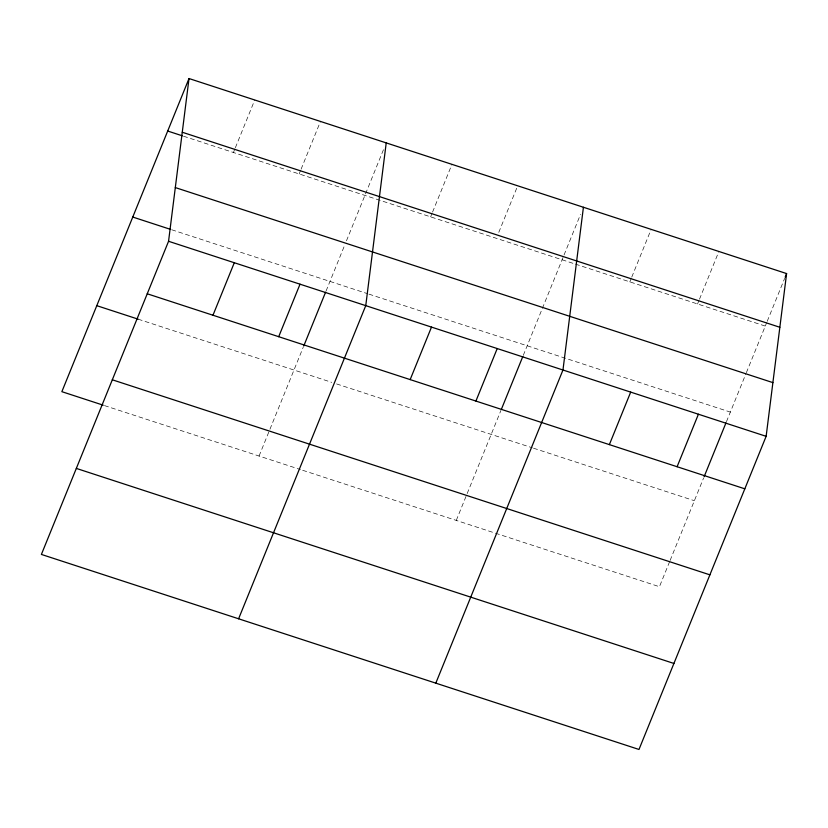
<?xml version="1.0" encoding="UTF-8"?>
<svg xmlns="http://www.w3.org/2000/svg" width="828" height="828" viewBox="0 0 828 828"><rect width="100%" height="100%" fill="white"/><g stroke="black" fill="none" stroke-linecap="round" stroke-linejoin="round"><path stroke-width="0.62" stroke-dasharray="4.14 3.1" d="M233.424 152.487L234.883 148.916M235.369 147.715L254.745 99.981M299.167 173.942L300.616 170.361M301.102 169.171L320.477 121.437M259.06 456.042L303.224 347.274M326.077 290.99L344.52 245.574M346.466 240.793L383.799 148.864M430.632 216.853L432.081 213.272M432.568 212.082L451.953 164.348M498.787 232.347L517.686 185.803M456.269 520.408L500.919 410.45M523.286 355.357L563.558 256.183M564.034 254.993L580.511 214.421M629.829 281.872L631.278 278.291M631.764 277.101L651.15 229.366M697.549 303.979L699.008 300.398M699.494 299.198L718.87 251.474M669.635 561.632L659.44 586.721L301.671 469.952M670.111 560.442L703.614 477.963M726.466 421.669L745.873 373.863M746.359 372.672L766.738 322.506M767.214 321.305L784.665 278.353M183.516 136.206L574.197 263.718M575.408 264.111L765.279 326.077M171.717 229.76L367.704 293.733M368.926 294.126L730.358 412.096M138.172 319.173L331.728 382.35M336.592 383.933L532.311 447.813M533.522 448.207L694.371 500.712M104.463 405.585L300.45 469.548"/><path stroke-width="1.24" d="M168.56 241.279L189.012 78.536L786.6 273.571L766.138 436.325L638.988 749.464L41.4 554.429L168.56 241.279L766.138 436.325M386.221 142.892L365.759 305.646L238.599 618.785M583.419 207.259L562.968 370.002L435.807 683.152M189.012 78.536L61.862 391.675L103.241 405.182M212.972 315.24L234.293 262.735M278.705 336.696L300.026 284.19M303.71 346.083L325.59 292.191M410.171 379.597L431.491 327.101M475.914 401.052L497.224 348.547M501.406 409.249L522.799 356.557M609.367 444.615L630.688 392.11M677.097 466.723L698.418 414.217M704.1 476.762L725.98 422.87M785.151 277.152L786.6 273.571M182.263 132.242L779.852 327.277M167.691 131.031L182.305 135.802M175.308 187.573L772.897 382.619M132.77 217.05L170.506 229.366M147.239 293.785L744.827 488.83M96.783 305.667L138.172 319.173M112.308 379.793L709.896 574.839M76.321 468.41L673.909 663.456"/></g></svg>
